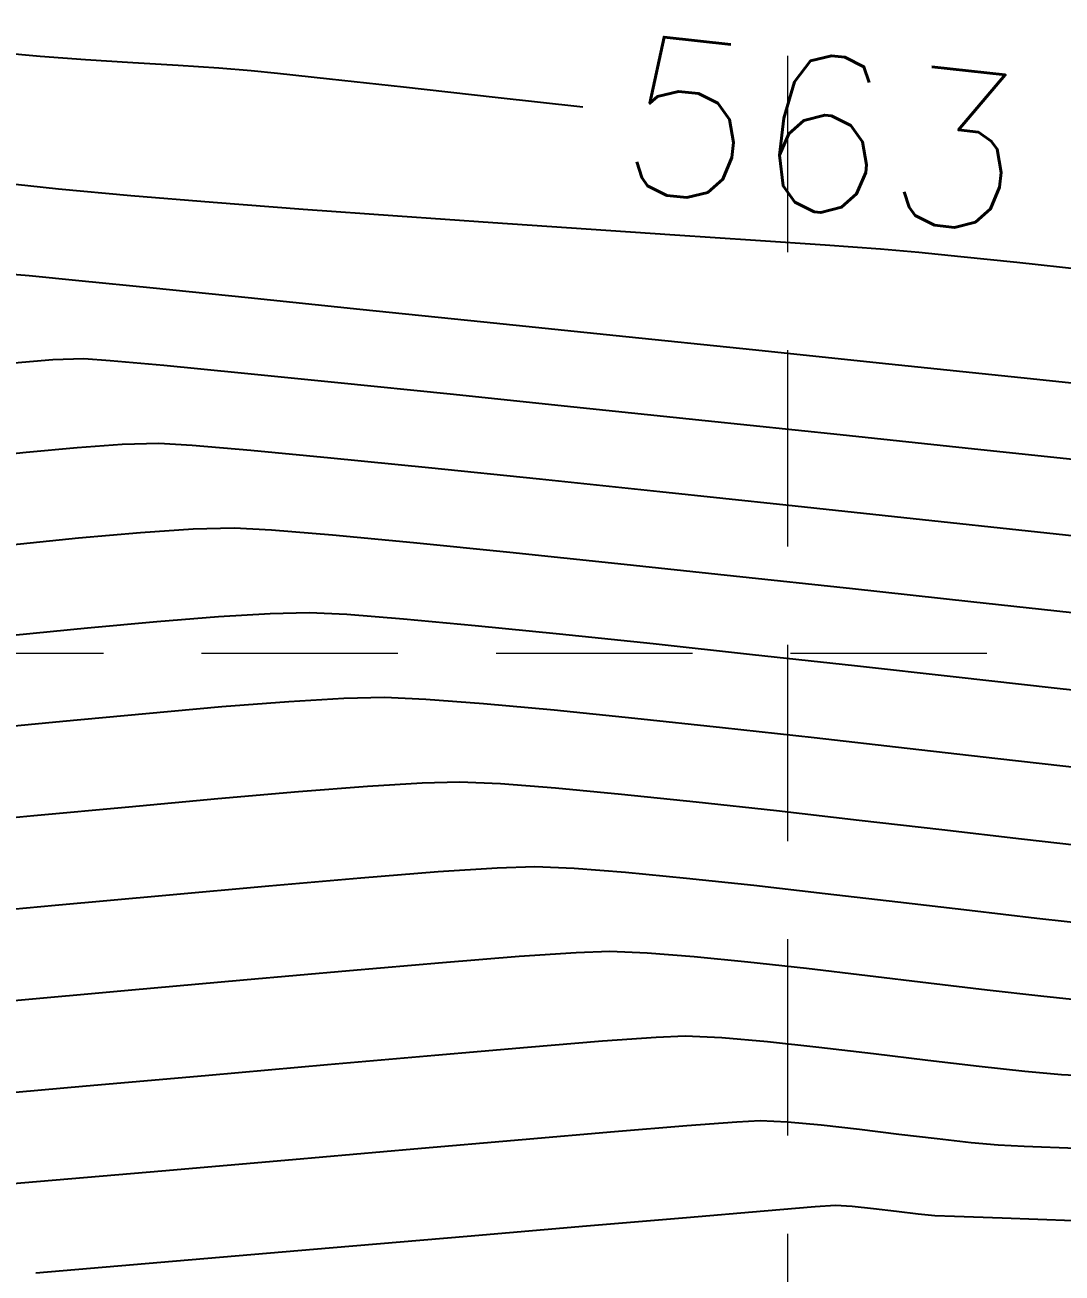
# Model space of a CAD drawing. Header units: inches. Extents: x 2547543 to 2548696, y 7125653 to 7126375.
# Drawn here: x 2547635.99 to 2547657.11, y 7125875.75 to 7125901.18 of the extents above; entities that cross this region are included whole.
import ezdxf

# ---------------------------------------------------------------- set-up
doc = ezdxf.new("R2010")
doc.units = ezdxf.units.IN
doc.header["$MEASUREMENT"] = 0
doc.linetypes.add('HIDDEN', pattern=[0.375, 0.25, -0.125])
for name, color, linetype in [('GRID', 254, 'HIDDEN'), ('V-TOPO-MAJR-E', 6, 'Continuous'), ('V-TOPO-MINR-E', 14, 'Continuous')]:
    doc.layers.add(name, color=color, linetype=linetype)
doc.styles.add('L100', font='simplex', dxfattribs={"height": 4})

msp = doc.modelspace()

# ---------------------------------------------------------------- linework, layer by layer
at = {"layer": 'GRID', "color": 252, "linetype": 'HIDDEN', "lineweight": 0, "ltscale": 16}
for p, q in [((2547651.523132142, 7126356.547205457), (2547651.523132142, 7125726.296813901)), ((2547561.583313602, 7125888.376313471), (2548677.583313586, 7125888.376313471))]:
    msp.add_line(p, q, dxfattribs=at)
at = {"layer": 'V-TOPO-MAJR-E', "color": 35, "extrusion": (-0.0845937774907664, -0.9964155221642439, 0), "elevation": -7315867.605424778}
msp.add_lwpolyline([(1935697.660536004, 565.0000000000009), (1935697.239845061, 565.0000000000009)], dxfattribs=at)
at = {"layer": 'V-TOPO-MAJR-E', "color": 35, "extrusion": (-0.09696898593260533, -0.9952874036011921, 0), "elevation": -7339356.277217033}
msp.add_lwpolyline([(1844640.190301593, 565), (1844639.175877802, 565)], dxfattribs=at)
at = {"layer": 'V-TOPO-MAJR-E', "color": 35, "extrusion": (-0.09994031086411885, -0.9949934342820476, 0), "elevation": -7344831.340007797}
msp.add_lwpolyline([(1822719.434054915, 565), (1822717.910824449, 565)], dxfattribs=at)
at = {"layer": 'V-TOPO-MAJR-E', "color": 35, "extrusion": (-0.1012704397481316, -0.9948589337354419, 0), "elevation": -7347261.590809594}
msp.add_lwpolyline([(1812900.36250292, 565.0000000000009), (1812898.415426609, 565.0000000000009)], dxfattribs=at)
at = {"layer": 'V-TOPO-MAJR-E', "color": 35, "extrusion": (-0.1020207876873104, -0.9947822670713732, 0), "elevation": -7348626.888988621}
msp.add_lwpolyline([(1807360.42826887, 565.0000000000009), (1807358.14231229, 565.0000000000009)], dxfattribs=at)
at = {"layer": 'V-TOPO-MAJR-E', "color": 35}
for points, elevation in [([(2547645.334375893, 7125895.121629311), (2547642.807883162, 7125895.381962887)], 565), ([(2547653.583644631, 7125894.267070985), (2547650.80675577, 7125894.555268029)], 565), ([(2547642.484206305, 7125887.454884517), (2547641.362348881, 7125887.387413817)], 570), ([(2547644.15283624, 7125887.436294911), (2547643.309308862, 7125887.473784613)], 570), ([(2547636.756227302, 7125886.984990409), (2547634.987330304, 7125886.814649607)], 570), ([(2547638.444361391, 7125887.143325531), (2547636.756227302, 7125886.984990409)], 570), ([(2547657.551730267, 7125886.02506015), (2547655.805401945, 7125886.224747245)], 570), ([(2547650.966260412, 7125878.849022366), (2547650.486541711, 7125878.823070516)], 575), ([(2547651.517416224, 7125878.820941444), (2547650.966260412, 7125878.849022366)], 575), ([(2547652.209768002, 7125878.757080012), (2547651.517416224, 7125878.820941444)], 575), ([(2547649.472944739, 7125878.74510505), (2547647.993420839, 7125878.622262564)], 575), ([(2547652.986868686, 7125878.670277927), (2547652.209768002, 7125878.757080012)], 575), ([(2547654.569528527, 7125878.479211235), (2547653.792271214, 7125878.573375049)], 575), ([(2547656.342538146, 7125878.326019549), (2547655.81381927, 7125878.350460237)], 575), ([(2547657.406561117, 7125878.286105027), (2547656.342538146, 7125878.326019549)], 575), ([(2547638.7750828, 7125877.824854362), (2547635.985194393, 7125877.584675731)], 575)]:
    msp.add_lwpolyline(points, dxfattribs=dict(at, elevation=elevation))
at = {"layer": 'V-TOPO-MAJR-E', "color": 35, "extrusion": (-0.1028260164880602, -0.9946993567572049, 0), "elevation": -7350087.514962245}
msp.add_lwpolyline([(1801416.474896068, 565), (1801413.766080351, 565)], dxfattribs=at)
at = {"layer": 'V-TOPO-MAJR-E', "color": 35, "extrusion": (-0.1030597227110957, -0.9946751698693962, 0), "elevation": -7350510.562941581}
msp.add_lwpolyline([(1799692.28204327, 565.0000000000009), (1799689.489249491, 565.0000000000009)], dxfattribs=at)
at = {"layer": 'V-TOPO-MAJR-E', "color": 35, "extrusion": (-0.1033518491727174, -0.9946448588680182, 0), "elevation": -7351038.806500413}
msp.add_lwpolyline([(1797538.895483902, 565), (1797536.189637763, 565)], dxfattribs=at)
at = {"layer": 'V-TOPO-MAJR-E', "color": 35, "extrusion": (-0.1034336388015082, -0.9946363568482097, 0), "elevation": -7351186.593869598}
msp.add_lwpolyline([(1796936.94595606, 565), (1796934.411035753, 565)], dxfattribs=at)
at = {"layer": 'V-TOPO-MAJR-E', "color": 35, "extrusion": (0.02290035311913381, -0.999737752526641, 0), "elevation": -7065676.796394405}
msp.add_lwpolyline([(2710160.535724857, 570.0000000000009), (2710159.710405862, 570.0000000000009)], dxfattribs=at)
at = {"layer": 'V-TOPO-MAJR-E', "color": 35, "extrusion": (0.08797390410127202, -0.9961227796798847, 0), "elevation": -6874132.808705623}
msp.add_lwpolyline([(3164654.360419415, 570.0000000000005), (3164652.801000013, 570.0000000000005)], dxfattribs=at)
at = {"layer": 'V-TOPO-MAJR-E', "color": 35, "extrusion": (0.07809794077187687, -0.9969456914231549, 0), "elevation": -6905157.184224099}
msp.add_lwpolyline([(3096377.210614442, 570), (3096375.84181942, 570)], dxfattribs=at)
at = {"layer": 'V-TOPO-MAJR-E', "color": 35, "extrusion": (-0.07618264504053508, -0.9970938795292187, 0), "elevation": -7299265.019128931}
msp.add_lwpolyline([(1997372.614319458, 570.0000000000009), (1997371.438853353, 570.0000000000009)], dxfattribs=at)
at = {"layer": 'V-TOPO-MAJR-E', "color": 35, "extrusion": (-0.09171281950856544, -0.9957854983568446, 0), "elevation": -7329507.018666137}
msp.add_lwpolyline([(1883374.494450154, 570), (1883373.049408013, 570)], dxfattribs=at)
at = {"layer": 'V-TOPO-MAJR-E', "color": 35, "extrusion": (-0.100703471838679, -0.9949164843139531, 0), "elevation": -7346219.528922531}
msp.add_lwpolyline([(1817095.831783852, 570), (1817094.179149434, 570)], dxfattribs=at)
at = {"layer": 'V-TOPO-MAJR-E', "color": 35, "extrusion": (-0.1063579877899441, -0.9943279028737322, 0), "elevation": -7356431.082622746}
msp.add_lwpolyline([(1775304.689328675, 570), (1775302.891236011, 570)], dxfattribs=at)
at = {"layer": 'V-TOPO-MAJR-E', "color": 35, "extrusion": (-0.1100140946787921, -0.9939300272011133, 0), "elevation": -7362910.347028536}
msp.add_lwpolyline([(1748239.918621202, 570.0000000000009), (1748238.03726798, 570.0000000000009)], dxfattribs=at)
at = {"layer": 'V-TOPO-MAJR-E', "color": 35, "extrusion": (-0.1122946037586021, -0.9936749579045949, 0), "elevation": -7366902.695802237}
msp.add_lwpolyline([(1731341.343980078, 570), (1731339.441594932, 570)], dxfattribs=at)
at = {"layer": 'V-TOPO-MAJR-E', "color": 35, "extrusion": (-0.1134758636808224, -0.9935407532466353, 0), "elevation": -7368955.810164645}
msp.add_lwpolyline([(1722583.774067744, 570), (1722581.912895204, 570)], dxfattribs=at)
at = {"layer": 'V-TOPO-MAJR-E', "color": 35, "extrusion": (0.07669304545047916, -0.9970547511443545, 0), "elevation": -6909504.262065124}
msp.add_lwpolyline([(3086652.370313994, 575.0000000000005), (3086651.353722909, 575.0000000000005)], dxfattribs=at)
at = {"layer": 'V-TOPO-MAJR-E', "color": 35, "extrusion": (0.08521906256653158, -0.9963622390352224, 0), "elevation": -6882848.205421925}
msp.add_lwpolyline([(3145640.955150482, 575), (3145639.070796164, 575)], dxfattribs=at)
at = {"layer": 'V-TOPO-MAJR-E', "color": 35, "extrusion": (-0.1194545804655954, -0.9928396664143655, 0), "elevation": -7379183.820626298}
msp.add_lwpolyline([(1678192.905826553, 575), (1678192.094615482, 575)], dxfattribs=at)
at = {"layer": 'V-TOPO-MAJR-E', "color": 35, "extrusion": (0.08628388380834501, -0.9962705914534205, 0), "elevation": -6879482.348191842}
msp.add_lwpolyline([(3152993.371942931, 575.0000000000009), (3152991.156155625, 575.0000000000009)], dxfattribs=at)
at = {"layer": 'V-TOPO-MAJR-E', "color": 35, "extrusion": (-0.1127297606684227, -0.9936256845812916, 0), "elevation": -7367652.372038127}
msp.add_lwpolyline([(1728117.137319322, 575.0000000000009), (1728116.440210693, 575.0000000000009)], dxfattribs=at)
at = {"layer": 'V-TOPO-MAJR-E', "color": 35, "extrusion": (-0.09056854630245145, -0.9958902240812793, 0), "elevation": -7327330.070752386}
msp.add_lwpolyline([(1891805.075977153, 575.0000000000005), (1891804.522075035, 575.0000000000005)], dxfattribs=at)
at = {"layer": 'V-TOPO-MAJR-E', "color": 35, "extrusion": (0.08639090211414686, -0.9962613171411926, 0), "elevation": -6879143.61553624}
msp.add_lwpolyline([(3153727.64902269, 575), (3153724.975308328, 575)], dxfattribs=at)
at = {"layer": 'V-TOPO-MAJR-E', "color": 35, "extrusion": (0.08659215312501044, -0.9962438451589927, 0), "elevation": -6878506.396906816}
msp.add_lwpolyline([(3155119.70574664, 575.0000000000009), (3155117.226838847, 575.0000000000009)], dxfattribs=at)
at = {"layer": 'V-TOPO-MAJR-E', "color": 35, "extrusion": (0.08474563277709381, -0.9964026182850033, 0), "elevation": -6884342.05929832}
msp.add_lwpolyline([(3142358.17109024, 575), (3142355.312700239, 575)], dxfattribs=at)
at = {"layer": 'V-TOPO-MINR-E', "color": 35}
for points, elevation in [([(2547636.293531697, 7125900.532385748), (2547635.471389395, 7125900.609035918)], 563), ([(2547637.219691676, 7125900.464556186), (2547636.293531697, 7125900.532385748)], 563), ([(2547638.181274291, 7125900.40363498), (2547637.219691676, 7125900.464556186)], 563), ([(2547639.109684502, 7125900.347709873), (2547638.181274291, 7125900.40363498)], 563), ([(2547640.592607553, 7125900.243198934), (2547639.936327269, 7125900.29486861)], 563), ([(2547647.352927361, 7125899.502424162), (2547645.563998315, 7125899.7005517)], 563), ([(2547636.670549567, 7125897.829380416), (2547635.475260652, 7125897.958083085)], 564), ([(2547639.822300555, 7125897.55670681), (2547638.140384062, 7125897.694808723)], 564), ([(2547652.287070936, 7125896.687606751), (2547650.869560794, 7125896.784933705)], 564), ([(2547653.416954408, 7125896.605460007), (2547652.287070936, 7125896.687606751)], 564), ([(2547655.052112401, 7125896.455249444), (2547654.196747629, 7125896.540832275)], 564), ([(2547657.559012198, 7125896.18504187), (2547656.19458346, 7125896.334005237)], 564), ([(2547636.555479237, 7125894.351951078), (2547635.764925974, 7125894.286045956)], 566), ([(2547637.183747622, 7125894.373594412), (2547636.555479237, 7125894.351951078)], 566), ([(2547637.720277473, 7125894.336422184), (2547637.183747622, 7125894.373594412)], 566), ([(2547638.81602475, 7125894.236725636), (2547637.720277473, 7125894.336422184)], 566), ([(2547644.647359634, 7125893.651511694), (2547642.360686979, 7125893.885368229)], 566), ([(2547637.050127413, 7125892.563156956), (2547636.012157202, 7125892.464789947)], 567), ([(2547636.012157202, 7125892.464789947), (2547634.901826242, 7125892.347929982)], 567), ([(2547646.466771511, 7125891.921370311), (2547644.204934973, 7125892.153794858)], 567), ([(2547651.485040559, 7125891.392786538), (2547648.920743315, 7125891.664523697)], 567), ([(2547641.008751706, 7125890.882837028), (2547640.246528242, 7125890.923689513)], 568), ([(2547643.900200502, 7125890.624458066), (2547642.254136906, 7125890.779697158)], 568), ([(2547659.021786701, 7125890.583547006), (2547656.617372075, 7125890.842766672)], 567), ([(2547648.064429513, 7125890.198434855), (2547645.864459151, 7125890.427307911)], 568), ([(2547652.841572009, 7125889.686272674), (2547650.417628246, 7125889.948027055)], 568), ([(2547655.253777462, 7125889.423359873), (2547652.841572009, 7125889.686272674)], 568), ([(2547638.671316403, 7125889.012771476), (2547637.257166937, 7125888.883029069)], 569), ([(2547641.777918552, 7125889.198737063), (2547640.983389636, 7125889.180360662)], 569), ([(2547642.545818861, 7125889.161908206), (2547641.777918552, 7125889.198737063)], 569), ([(2547637.257166937, 7125888.883029069), (2547635.73987214, 7125888.735635038)], 569), ([(2547646.877383423, 7125888.764198537), (2547645.16054756, 7125888.935966443)], 569), ([(2547648.780538612, 7125888.564795948), (2547646.877383423, 7125888.764198537)], 569), ([(2547658.816235213, 7125887.456800205), (2547656.956427349, 7125887.664288728)], 569), ([(2547642.960626144, 7125885.659654315), (2547641.555661737, 7125885.549872408)], 571), ([(2547644.840699172, 7125885.748832164), (2547644.074622922, 7125885.728795412)], 571), ([(2547645.672666243, 7125885.712228185), (2547644.840699172, 7125885.748832164)], 571), ([(2547646.792376882, 7125885.625799734), (2547645.672666243, 7125885.712228185)], 571), ([(2547648.141506125, 7125885.498943933), (2547646.792376882, 7125885.625799734)], 571), ([(2547651.294720563, 7125885.161538769), (2547649.661729006, 7125885.341057904)], 571), ([(2547647.175065529, 7125883.98872159), (2547646.372089482, 7125884.023879714)], 572), ([(2547648.222619152, 7125883.906660918), (2547647.175065529, 7125883.98872159)], 572), ([(2547640.954621419, 7125883.630521558), (2547638.854761298, 7125883.440916413)], 572), ([(2547652.28939867, 7125883.475822228), (2547650.834120403, 7125883.640535377)], 572), ([(2547638.854761298, 7125883.440916413), (2547636.59913034, 7125883.23399971)], 572), ([(2547653.77191579, 7125883.302909973), (2547652.28939867, 7125883.475822228)], 572), ([(2547648.663102316, 7125882.265989531), (2547647.903479792, 7125882.298927265)], 573), ([(2547649.61584777, 7125882.190268815), (2547648.663102316, 7125882.265989531)], 573), ([(2547650.713454623, 7125882.081558303), (2547649.61584777, 7125882.190268815)], 573), ([(2547642.594703916, 7125881.905381285), (2547640.438142327, 7125881.713441204)], 573), ([(2547644.489233642, 7125882.068619389), (2547642.594703916, 7125881.905381285)], 573), ([(2547653.150206412, 7125881.804340647), (2547651.907661347, 7125881.949651184)], 573), ([(2547654.39282829, 7125881.655419876), (2547653.150206412, 7125881.804340647)], 573), ([(2547655.587265451, 7125881.512682062), (2547654.39282829, 7125881.655419876)], 573), ([(2547656.685256367, 7125881.385920391), (2547655.587265451, 7125881.512682062)], 573), ([(2547657.638539508, 7125881.284928051), (2547656.685256367, 7125881.385920391)], 573), ([(2547649.434870102, 7125880.573974816), (2547648.842057237, 7125880.548596204)], 574), ([(2547647.748528479, 7125880.469552127), (2547646.222570176, 7125880.344757284)], 574), ([(2547651.11279123, 7125880.457935303), (2547650.184017189, 7125880.538603824)], 574), ([(2547652.161348205, 7125880.345581812), (2547651.11279123, 7125880.457935303)], 574), ([(2547653.26984409, 7125880.215155904), (2547652.161348205, 7125880.345581812)], 574), ([(2547657.106336307, 7125879.784979234), (2547656.356524995, 7125879.851569246)], 574), ([(2547639.732981493, 7125879.775015173), (2547637.160168504, 7125879.546364279)], 574), ([(2547657.77355423, 7125879.75160744), (2547657.106336307, 7125879.784979234)], 574), ([(2547637.160168504, 7125879.546364279), (2547634.496357716, 7125879.311536124)], 574), ([(2547652.081463866, 7125877.094496711), (2547651.044333819, 7125877.008859588)], 576), ([(2547653.274588913, 7125877.057207745), (2547652.837592514, 7125877.10317579)], 576), ([(2547653.743979569, 7125877.000873897), (2547653.274588913, 7125877.057207745)], 576), ([(2547649.465293682, 7125876.874830347), (2547647.423376553, 7125876.700080789)], 576), ([(2547654.521302233, 7125876.915941241), (2547654.181104126, 7125876.948882358)], 576), ([(2547647.423376553, 7125876.700080789), (2547644.997615535, 7125876.492282711)], 576)]:
    msp.add_lwpolyline(points, dxfattribs=dict(at, elevation=elevation))
at = {"layer": 'V-TOPO-MINR-E', "color": 35, "extrusion": (-0.06379253159360555, -0.9979631821429481, 0), "elevation": -7273906.535027741}
msp.add_lwpolyline([(2087871.638118331, 563.0000000000009), (2087870.809788406, 563.0000000000009)], dxfattribs=at)
at = {"layer": 'V-TOPO-MINR-E', "color": 35, "extrusion": (-0.103620367594237, -0.9946169209397332, 0), "elevation": -7351528.413518216}
msp.add_lwpolyline([(1795538.582713702, 563.0000000000009), (1795538.039240266, 563.0000000000009)], dxfattribs=at)
at = {"layer": 'V-TOPO-MINR-E', "color": 35, "extrusion": (-0.1078691440944583, -0.9941651008521316, 0), "elevation": -7359133.146449084}
msp.add_lwpolyline([(1764112.215587428, 563), (1764111.150016787, 563)], dxfattribs=at)
at = {"layer": 'V-TOPO-MINR-E', "color": 35, "extrusion": (-0.109162590636801, -0.9940239075623193, 0), "elevation": -7361422.25616008}
msp.add_lwpolyline([(1754537.046077755, 563), (1754535.53479587, 563)], dxfattribs=at)
at = {"layer": 'V-TOPO-MINR-E', "color": 35, "extrusion": (-0.1097599084149686, -0.993958129150689, 0), "elevation": -7362475.278654081}
msp.add_lwpolyline([(1750114.920024011, 563.0000000000009), (1750113.039422241, 563.0000000000009)], dxfattribs=at)
at = {"layer": 'V-TOPO-MINR-E', "color": 35, "extrusion": (-0.09117434304991395, -0.9958349457462401, 0), "elevation": -7328497.178081527}
msp.add_lwpolyline([(1887328.048345334, 564.0000000000009), (1887326.572363293, 564.0000000000009)], dxfattribs=at)
at = {"layer": 'V-TOPO-MINR-E', "color": 35, "extrusion": (-0.07583378851137502, -0.9971204724204654, 0), "elevation": -7298575.517650834}
msp.add_lwpolyline([(1999921.851724585, 564.0000000000009), (1999920.014900492, 564.0000000000009)], dxfattribs=at)
at = {"layer": 'V-TOPO-MINR-E', "color": 35, "extrusion": (-0.07181424433120423, -0.9974180238551628, 0), "elevation": -7290455.480468059}
msp.add_lwpolyline([(2029324.68930301, 564.0000000000005), (2029322.765646437, 564.0000000000005)], dxfattribs=at)
at = {"layer": 'V-TOPO-MINR-E', "color": 35, "extrusion": (-0.06912573603323954, -0.9976079553701759, 0), "elevation": -7284959.552049147}
msp.add_lwpolyline([(2048968.549112994, 564.0000000000005), (2048966.601072208, 564.0000000000005)], dxfattribs=at)
at = {"layer": 'V-TOPO-MINR-E', "color": 35, "extrusion": (-0.06745420743376913, -0.9977223711531592, 0), "elevation": -7281516.404809257}
msp.add_lwpolyline([(2061173.090802385, 564.0000000000009), (2061171.180843558, 564.0000000000009)], dxfattribs=at)
at = {"layer": 'V-TOPO-MINR-E', "color": 35, "extrusion": (-0.06669110803750247, -0.9977736697812437, 0), "elevation": -7279937.845340778}
msp.add_lwpolyline([(2066743.3587316, 564.0000000000009), (2066741.549330546, 564.0000000000009)], dxfattribs=at)
at = {"layer": 'V-TOPO-MINR-E', "color": 35, "extrusion": (-0.06691618638421096, -0.9977586000630582, 0), "elevation": -7280403.880758729}
msp.add_lwpolyline([(2065102.727647137, 564), (2065101.08128375, 564)], dxfattribs=at)
at = {"layer": 'V-TOPO-MINR-E', "color": 35, "extrusion": (-0.0825948609477548, -0.9965832072361149, 0), "elevation": -7311971.973218701}
msp.add_lwpolyline([(1950386.956405171, 564.0000000000009), (1950386.173938425, 564.0000000000009)], dxfattribs=at)
at = {"layer": 'V-TOPO-MINR-E', "color": 35, "extrusion": (-0.1055319241585827, -0.9944159154917963, 0), "elevation": -7354963.786988379}
msp.add_lwpolyline([(1781420.315612894, 564.0000000000009), (1781419.166726356, 564.0000000000009)], dxfattribs=at)
at = {"layer": 'V-TOPO-MINR-E', "color": 35, "extrusion": (-0.09695775884517972, -0.9952884973713501, 0), "elevation": -7339333.917246572}
msp.add_lwpolyline([(1844726.45537932, 566.0000000000005), (1844724.874085499, 566.0000000000005)], dxfattribs=at)
at = {"layer": 'V-TOPO-MINR-E', "color": 35, "extrusion": (-0.09998199278058134, -0.9949892467356739, 0), "elevation": -7344906.149434592}
msp.add_lwpolyline([(1822415.682409757, 566.0000000000005), (1822413.701666061, 566.0000000000005)], dxfattribs=at)
at = {"layer": 'V-TOPO-MINR-E', "color": 35, "extrusion": (-0.1028746216051116, -0.9946943310533168, 0), "elevation": -7350173.997928916}
msp.add_lwpolyline([(1801056.610124005, 566.0000000000009), (1801054.075269423, 566.0000000000009)], dxfattribs=at)
at = {"layer": 'V-TOPO-MINR-E', "color": 35, "extrusion": (-0.1036568784594106, -0.9946131165171969, 0), "elevation": -7351588.186262845}
msp.add_lwpolyline([(1795278.114698298, 566), (1795275.425193085, 566)], dxfattribs=at)
at = {"layer": 'V-TOPO-MINR-E', "color": 35, "extrusion": (-0.1042142397367864, -0.9945548714053357, 0), "elevation": -7352593.09919267}
msp.add_lwpolyline([(1791160.792210971, 566.0000000000009), (1791158.029660842, 566.0000000000009)], dxfattribs=at)
at = {"layer": 'V-TOPO-MINR-E', "color": 35, "extrusion": (-0.1046141779822593, -0.9945128826541646, 0), "elevation": -7353312.795559438}
msp.add_lwpolyline([(1788206.656375291, 566), (1788203.902386764, 566)], dxfattribs=at)
at = {"layer": 'V-TOPO-MINR-E', "color": 35, "extrusion": (0.0717025435579914, -0.9974260600401988, 0), "elevation": -6924878.886982682}
msp.add_lwpolyline([(3052025.126734671, 567), (3052024.20722035, 567)], dxfattribs=at)
at = {"layer": 'V-TOPO-MINR-E', "color": 35, "extrusion": (0.02613688704923884, -0.999658373213257, 0), "elevation": -7056870.907493906}
msp.add_lwpolyline([(2733017.024792454, 567.0000000000009), (2733016.276673906, 567.0000000000009)], dxfattribs=at)
at = {"layer": 'V-TOPO-MINR-E', "color": 35, "extrusion": (-0.05828526925451644, -0.998299968640653, 0), "elevation": -7262268.216150975}
msp.add_lwpolyline([(2127973.754072093, 567.0000000000009), (2127973.077725035, 567.0000000000009)], dxfattribs=at)
at = {"layer": 'V-TOPO-MINR-E', "color": 35, "extrusion": (-0.08505118257044972, -0.9963765835984747, 0), "elevation": -7316752.275976203}
msp.add_lwpolyline([(1932343.837614778, 567.0000000000009), (1932342.638698802, 567.0000000000009)], dxfattribs=at)
at = {"layer": 'V-TOPO-MINR-E', "color": 35, "extrusion": (-0.1048919503485374, -0.9944836241749182, 0), "elevation": -7353811.971030085}
msp.add_lwpolyline([(1786155.403643063, 566), (1786152.739823132, 566)], dxfattribs=at)
at = {"layer": 'V-TOPO-MINR-E', "color": 35, "extrusion": (-0.09453361958325007, -0.9955216696629408, 0), "elevation": -7334818.092546265}
msp.add_lwpolyline([(1862596.636794675, 567), (1862594.997316009, 567)], dxfattribs=at)
at = {"layer": 'V-TOPO-MINR-E', "color": 35, "extrusion": (-0.09934602464913293, -0.9950529470266464, 0), "elevation": -7343738.31180832}
msp.add_lwpolyline([(1827111.816537936, 567), (1827109.818763388, 567)], dxfattribs=at)
at = {"layer": 'V-TOPO-MINR-E', "color": 35, "extrusion": (-0.1040970407793443, -0.9945671450942786, 0), "elevation": -7352380.442630523}
msp.add_lwpolyline([(1792023.678615086, 567.0000000000009), (1792021.211238384, 567.0000000000009)], dxfattribs=at)
at = {"layer": 'V-TOPO-MINR-E', "color": 35, "extrusion": (-0.1062657480995619, -0.9943377649374685, 0), "elevation": -7356271.011645309}
msp.add_lwpolyline([(1775990.51132174, 567.0000000000005), (1775987.903744161, 567.0000000000005)], dxfattribs=at)
at = {"layer": 'V-TOPO-MINR-E', "color": 35, "extrusion": (-0.1068553209715006, -0.9942745799727949, 0), "elevation": -7357322.79019828}
msp.add_lwpolyline([(1771630.859940821, 567.0000000000009), (1771628.305798629, 567.0000000000009)], dxfattribs=at)
at = {"layer": 'V-TOPO-MINR-E', "color": 35, "extrusion": (0.08826123852880181, -0.9960973615934148, 0), "elevation": -6873223.338590878}
msp.add_lwpolyline([(3166635.775806049, 568.0000000000009), (3166634.511037165, 568.0000000000009)], dxfattribs=at)
at = {"layer": 'V-TOPO-MINR-E', "color": 35, "extrusion": (0.06797058575822701, -0.99768732550418, 0), "elevation": -6936246.492718855}
msp.add_lwpolyline([(3026098.53169422, 568.0000000000009), (3026097.452332048, 568.0000000000009)], dxfattribs=at)
at = {"layer": 'V-TOPO-MINR-E', "color": 35, "extrusion": (0.02589145197455923, -0.999664760164451, 0), "elevation": -7057539.936096673}
msp.add_lwpolyline([(2731285.838657612, 568.0000000000005), (2731285.005574671, 568.0000000000005)], dxfattribs=at)
at = {"layer": 'V-TOPO-MINR-E', "color": 35, "extrusion": (-0.0825350847828419, -0.9965881595623586, 0), "elevation": -7311848.246822312}
msp.add_lwpolyline([(1950814.105618021, 568), (1950812.855969218, 568)], dxfattribs=at)
at = {"layer": 'V-TOPO-MINR-E', "color": 35, "extrusion": (0.09821634657340063, -0.9951650864383124, 0), "elevation": -6841218.045357109}
msp.add_lwpolyline([(3235198.424289018, 568), (3235197.035871509, 568)], dxfattribs=at)
at = {"layer": 'V-TOPO-MINR-E', "color": 35, "extrusion": (-0.09986697097730282, -0.99500079804381, 0), "elevation": -7344692.337550512}
msp.add_lwpolyline([(1823268.575778469, 568.0000000000009), (1823266.601650756, 568.0000000000009)], dxfattribs=at)
at = {"layer": 'V-TOPO-MINR-E', "color": 35, "extrusion": (-0.1058142625708983, -0.9943859119258364, 0), "elevation": -7355462.32448181}
msp.add_lwpolyline([(1779326.893789642, 568.0000000000009), (1779324.527305256, 568.0000000000009)], dxfattribs=at)
at = {"layer": 'V-TOPO-MINR-E', "color": 35, "extrusion": (-0.1088764301234303, -0.9940552917034233, 0), "elevation": -7360907.698600831}
msp.add_lwpolyline([(1756671.116429725, 568.0000000000009), (1756668.784583782, 568.0000000000009)], dxfattribs=at)
at = {"layer": 'V-TOPO-MINR-E', "color": 35, "extrusion": (0.08101216474468087, -0.996713112767852, 0), "elevation": -6896077.295407091}
msp.add_lwpolyline([(3116549.828410039, 569.0000000000009), (3116548.564950481, 569.0000000000009)], dxfattribs=at)
at = {"layer": 'V-TOPO-MINR-E', "color": 35, "extrusion": (0.06184535375620764, -0.9980857439212172, 0), "elevation": -6954688.64581888}
msp.add_lwpolyline([(2983467.283337564, 569), (2983466.228551909, 569)], dxfattribs=at)
at = {"layer": 'V-TOPO-MINR-E', "color": 35, "extrusion": (-0.07849045655551942, -0.9969148650861348, 0), "elevation": -7303870.459024061}
msp.add_lwpolyline([(1980469.583935363, 569.0000000000009), (1980468.431170504, 569.0000000000009)], dxfattribs=at)
at = {"layer": 'V-TOPO-MINR-E', "color": 35, "extrusion": (-0.09203949082454269, -0.995755357569699, 0), "elevation": -7330126.048813639}
msp.add_lwpolyline([(1880968.128463155, 569.0000000000009), (1880966.656695753, 569.0000000000009)], dxfattribs=at)
at = {"layer": 'V-TOPO-MINR-E', "color": 35, "extrusion": (-0.1072402214883445, -0.9942331391052759, 0), "elevation": -7358004.976190936}
msp.add_lwpolyline([(1768777.012643506, 569), (1768774.976422653, 569)], dxfattribs=at)
at = {"layer": 'V-TOPO-MINR-E', "color": 35, "extrusion": (-0.1092299867700248, -0.9940165038822143, 0), "elevation": -7361530.484901162}
msp.add_lwpolyline([(1754048.349840702, 569), (1754046.256510218, 569)], dxfattribs=at)
at = {"layer": 'V-TOPO-MINR-E', "color": 35, "extrusion": (-0.1104478062949342, -0.9938819256252912, 0), "elevation": -7363674.076726292}
msp.add_lwpolyline([(1745029.530365036, 569.0000000000009), (1745027.445473934, 569.0000000000009)], dxfattribs=at)
at = {"layer": 'V-TOPO-MINR-E', "color": 35, "extrusion": (-0.1110033577773602, -0.9938200312743508, 0), "elevation": -7364648.378009222}
msp.add_lwpolyline([(1740915.058232626, 569.0000000000009), (1740913.04733549, 569.0000000000009)], dxfattribs=at)
at = {"layer": 'V-TOPO-MINR-E', "color": 35, "extrusion": (0.06194659704110658, -0.9980794653308056, 0), "elevation": -6954382.337309716}
msp.add_lwpolyline([(2984175.607655503, 571), (2984174.491515138, 571)], dxfattribs=at)
at = {"layer": 'V-TOPO-MINR-E', "color": 35, "extrusion": (0.09085025417791578, -0.9958645647455321, 0), "elevation": -6864963.036193626}
msp.add_lwpolyline([(3184492.817307079, 571), (3184490.993724804, 571)], dxfattribs=at)
at = {"layer": 'V-TOPO-MINR-E', "color": 35, "extrusion": (0.08629131440906684, -0.9962699478843852, 0), "elevation": -6879466.286920264}
msp.add_lwpolyline([(3153040.750314279, 571), (3153039.105198774, 571)], dxfattribs=at)
at = {"layer": 'V-TOPO-MINR-E', "color": 35, "extrusion": (-0.1033015319423184, -0.9946500859590623, 0), "elevation": -7350938.579926605}
msp.add_lwpolyline([(1797905.082855741, 571.0000000000005), (1797903.554456053, 571.0000000000005)], dxfattribs=at)
at = {"layer": 'V-TOPO-MINR-E', "color": 35, "extrusion": (0.09303946026084045, -0.9956624221262804, 0), "elevation": -6857945.286259257}
msp.add_lwpolyline([(3199576.03880477, 571), (3199574.09422008, 571)], dxfattribs=at)
at = {"layer": 'V-TOPO-MINR-E', "color": 35, "extrusion": (-0.1129103316650369, -0.993605181650786, 0), "elevation": -7367972.573007133}
msp.add_lwpolyline([(1726775.168772938, 571.0000000000009), (1726773.470477378, 571.0000000000009)], dxfattribs=at)
at = {"layer": 'V-TOPO-MINR-E', "color": 35, "extrusion": (0.09347637971545263, -0.9956214975759073, 0), "elevation": -6856540.550813575}
msp.add_lwpolyline([(3202583.271170154, 571), (3202581.263071758, 571)], dxfattribs=at)
at = {"layer": 'V-TOPO-MINR-E', "color": 35, "extrusion": (-0.1148207729255174, -0.9933862240361434, 0), "elevation": -7371279.447606429}
msp.add_lwpolyline([(1712605.450852113, 571.0000000000009), (1712603.756089316, 571.0000000000009)], dxfattribs=at)
at = {"layer": 'V-TOPO-MINR-E', "color": 35, "extrusion": (-0.1152027763806652, -0.993341995646105, 0), "elevation": -7371937.494080046}
msp.add_lwpolyline([(1709772.291797865, 571), (1709770.659582769, 571)], dxfattribs=at)
at = {"layer": 'V-TOPO-MINR-E', "color": 35, "extrusion": (-0.1139114760518451, -0.9934909036441603, 0), "elevation": -7369708.805887096}
msp.add_lwpolyline([(1719354.825955414, 571.0000000000009), (1719353.315305829, 571.0000000000009)], dxfattribs=at)
at = {"layer": 'V-TOPO-MINR-E', "color": 35, "extrusion": (0.07988089265140591, -0.996804415614826, 0), "elevation": -6899604.447020183}
msp.add_lwpolyline([(3108725.157918362, 572.0000000000009), (3108723.578191373, 572.0000000000009)], dxfattribs=at)
at = {"layer": 'V-TOPO-MINR-E', "color": 35, "extrusion": (0.06630075297305735, -0.9977996843831961, 0), "elevation": -6941293.983564517}
msp.add_lwpolyline([(3014491.457793719, 572), (3014490.249867505, 572)], dxfattribs=at)
at = {"layer": 'V-TOPO-MINR-E', "color": 35, "extrusion": (0.03187506381239369, -0.9994918610508823, 0), "elevation": -7041056.693978525}
msp.add_lwpolyline([(2773489.821720129, 572.0000000000009), (2773489.056686637, 572.0000000000009)], dxfattribs=at)
at = {"layer": 'V-TOPO-MINR-E', "color": 35, "extrusion": (-0.09592631332033337, -0.9953884379541333, 0), "elevation": -7337408.952526668}
msp.add_lwpolyline([(1852341.055985965, 572.0000000000009), (1852339.812454826, 572.0000000000009)], dxfattribs=at)
at = {"layer": 'V-TOPO-MINR-E', "color": 35, "extrusion": (0.086543801839708, -0.9962480466044233, 0), "elevation": -6878665.11330206}
msp.add_lwpolyline([(3154785.265273183, 572.0000000000005), (3154783.385343694, 572.0000000000005)], dxfattribs=at)
at = {"layer": 'V-TOPO-MINR-E', "color": 35, "extrusion": (-0.1062866133065999, -0.9943355348330931, 0), "elevation": -7356300.499916526}
msp.add_lwpolyline([(1775833.715743677, 572), (1775832.334213313, 572)], dxfattribs=at)
at = {"layer": 'V-TOPO-MINR-E', "color": 35, "extrusion": (0.09133190026736834, -0.9958205079197514, 0), "elevation": -6863420.169669165}
msp.add_lwpolyline([(3187809.228985498, 572.0000000000009), (3187806.878975052, 572.0000000000009)], dxfattribs=at)
at = {"layer": 'V-TOPO-MINR-E', "color": 35, "extrusion": (-0.1169822280687048, -0.9931340082365934, 0), "elevation": -7374987.261431552}
msp.add_lwpolyline([(1696561.361853105, 572.0000000000009), (1696559.896369816, 572.0000000000009)], dxfattribs=at)
at = {"layer": 'V-TOPO-MINR-E', "color": 35, "extrusion": (-0.1158692595862071, -0.993264473684096, 0), "elevation": -7373081.482990851}
msp.add_lwpolyline([(1704826.00947581, 572), (1704824.626167715, 572)], dxfattribs=at)
at = {"layer": 'V-TOPO-MINR-E', "color": 35, "extrusion": (-0.1119168412610925, -0.9937175758947506, 0), "elevation": -7366240.831680771}
msp.add_lwpolyline([(1734146.074805657, 572), (1734144.82875182, 572)], dxfattribs=at)
at = {"layer": 'V-TOPO-MINR-E', "color": 35, "extrusion": (0.08024845600562973, -0.9967748919935295, 0), "elevation": -6898455.792594471}
msp.add_lwpolyline([(3111270.662117811, 573), (3111269.094278682, 573)], dxfattribs=at)
at = {"layer": 'V-TOPO-MINR-E', "color": 35, "extrusion": (0.0684470154346015, -0.9976547529471784, 0), "elevation": -6934791.471576543}
msp.add_lwpolyline([(3029417.725219345, 573.0000000000009), (3029416.561168914, 573.0000000000009)], dxfattribs=at)
at = {"layer": 'V-TOPO-MINR-E', "color": 35, "extrusion": (0.03593371466741077, -0.9993541755304779, 0), "elevation": -7029733.776935018}
msp.add_lwpolyline([(2802061.991407204, 573.0000000000009), (2802061.300818177, 573.0000000000009)], dxfattribs=at)
at = {"layer": 'V-TOPO-MINR-E', "color": 35, "extrusion": (-0.1097881453235426, -0.9939550106249362, 0), "elevation": -7362508.046849709}
msp.add_lwpolyline([(1749914.01590146, 573.0000000000005), (1749912.814431865, 573.0000000000005)], dxfattribs=at)
at = {"layer": 'V-TOPO-MINR-E', "color": 35, "extrusion": (0.08985790761729373, -0.9959545955708233, 0), "elevation": -6868129.000863189}
msp.add_lwpolyline([(3177651.02292808, 573.0000000000009), (3177648.664509053, 573.0000000000009)], dxfattribs=at)
at = {"layer": 'V-TOPO-MINR-E', "color": 35, "extrusion": (0.08993849154271656, -0.9959473217690888, 0), "elevation": -6867871.869936174}
msp.add_lwpolyline([(3178204.364998191, 573.0000000000009), (3178201.883461561, 573.0000000000009)], dxfattribs=at)
at = {"layer": 'V-TOPO-MINR-E', "color": 35, "extrusion": (-0.04716247767598523, -0.9988872312225551, 0), "elevation": -7238104.576158592}
msp.add_lwpolyline([(2208741.056612921, 574), (2208740.306631279, 574)], dxfattribs=at)
at = {"layer": 'V-TOPO-MINR-E', "color": 35, "extrusion": (0.08572672544893756, -0.9963186882437781, 0), "elevation": -6881246.389407407}
msp.add_lwpolyline([(3149145.930477323, 574.0000000000009), (3149144.033392063, 574.0000000000009)], dxfattribs=at)
at = {"layer": 'V-TOPO-MINR-E', "color": 35, "extrusion": (0.0720953919275033, -0.9973977413563857, 0), "elevation": -6923663.42258349}
msp.add_lwpolyline([(3054762.351816716, 574), (3054761.255434888, 574)], dxfattribs=at)
at = {"layer": 'V-TOPO-MINR-E', "color": 35, "extrusion": (0.08774621491096551, -0.996142862128118, 0), "elevation": -6874848.532691904}
msp.add_lwpolyline([(3163086.730920479, 574), (3163084.536497944, 574)], dxfattribs=at)
at = {"layer": 'V-TOPO-MINR-E', "color": 35, "extrusion": (-0.1207824137305393, -0.9926790057885908, 0), "elevation": -7381423.398629826}
msp.add_lwpolyline([(1668322.019428274, 574.0000000000009), (1668320.902661659, 574.0000000000009)], dxfattribs=at)
at = {"layer": 'V-TOPO-MINR-E', "color": 35, "extrusion": (-0.119025837028373, -0.9928911572371341, 0), "elevation": -7378460.014084667}
msp.add_lwpolyline([(1681380.719277556, 574), (1681379.66292648, 574)], dxfattribs=at)
at = {"layer": 'V-TOPO-MINR-E', "color": 35, "extrusion": (0.08854922275318762, -0.9960718022059486, 0), "elevation": -6872296.391591633}
msp.add_lwpolyline([(3168625.63875966, 574), (3168623.21571261, 574)], dxfattribs=at)
at = {"layer": 'V-TOPO-MINR-E', "color": 35, "extrusion": (-0.1101335619065167, -0.9939167965890221, 0), "elevation": -7363114.144007838}
msp.add_lwpolyline([(1747359.914915781, 574), (1747358.979979887, 574)], dxfattribs=at)
at = {"layer": 'V-TOPO-MINR-E', "color": 35, "extrusion": (0.07087880579091736, -0.9974849346680148, 0), "elevation": -6927380.510951456}
msp.add_lwpolyline([(3046318.64594283, 576.0000000000009), (3046318.228706596, 576.0000000000009)], dxfattribs=at)
at = {"layer": 'V-TOPO-MINR-E', "color": 35, "extrusion": (-0.06134806604064319, -0.9981164334851286, 0), "elevation": -7268748.614204421}
msp.add_lwpolyline([(2105695.384892972, 576.0000000000009), (2105695.044309669, 576.0000000000009)], dxfattribs=at)
at = {"layer": 'V-TOPO-MINR-E', "color": 35, "extrusion": (0.08457607488305284, -0.9964170249234887, 0), "elevation": -6884874.843637097}
msp.add_lwpolyline([(3141201.581647057, 576.0000000000009), (3141199.996928914, 576.0000000000009)], dxfattribs=at)
at = {"layer": 'V-TOPO-MINR-E', "color": 35, "extrusion": (-0.1181073917619085, -0.9930008277998559, 0), "elevation": -7376898.499481622}
msp.add_lwpolyline([(1688203.970335359, 576), (1688203.530129727, 576)], dxfattribs=at)
at = {"layer": 'V-TOPO-MINR-E', "color": 35, "extrusion": (-0.0405695211511617, -0.9991767180802231, 0), "elevation": -7223367.434301618}
msp.add_lwpolyline([(2256464.072947019, 576.0000000000009), (2256463.669135154, 576.0000000000009)], dxfattribs=at)
at = {"layer": 'V-TOPO-MINR-E', "color": 35, "extrusion": (-0.03588458476272934, -0.9993559408821296, 0), "elevation": -7212708.952663318}
msp.add_lwpolyline([(2290305.923227909, 576), (2290304.950787162, 576)], dxfattribs=at)
at = {"layer": 'V-TOPO-MINR-E', "color": 35, "extrusion": (-0.03477967821162173, -0.9993950039816569, 0), "elevation": -7210172.389810383}
msp.add_lwpolyline([(2298280.323868325, 576), (2298278.870593911, 576)], dxfattribs=at)
at = {"layer": 'V-TOPO-MINR-E', "color": 35, "extrusion": (0.08455739757972307, -0.9964186100803942, 0), "elevation": -6884933.717639863}
msp.add_lwpolyline([(3141063.718655073, 576), (3141060.751679679, 576)], dxfattribs=at)
at = {"layer": 'V-TOPO-MINR-E', "color": 35, "extrusion": (0.08508446634144791, -0.9963737419198637, 0), "elevation": -6883271.210024942}
msp.add_lwpolyline([(3144707.977918557, 576.0000000000009), (3144705.237408953, 576.0000000000009)], dxfattribs=at)
at = {"layer": 'V-TOPO-MINR-E', "color": 35, "extrusion": (0.0837858620255591, -0.9964837827705146, 0), "elevation": -6887363.724456174}
msp.add_lwpolyline([(3135728.921492101, 576.0000000000009), (3135725.807448359, 576.0000000000009)], dxfattribs=at)

# ---------------------------------------------------------------- texts
at = {"layer": 'V-TOPO-MINR-E', "color": 35, "insert": (2547648.324609899, 7125901.004678153, 563), "char_height": 3.2, "width": 12.03809523809523, "attachment_point": 1, "rotation": 353.66541959621117, "style": 'L100'}
msp.add_mtext('\\Fsimplex.shx;\\W1.0000000000;\\T1.0000000000;\\o\\l563', dxfattribs=at)

doc.saveas('drawing.dxf')
